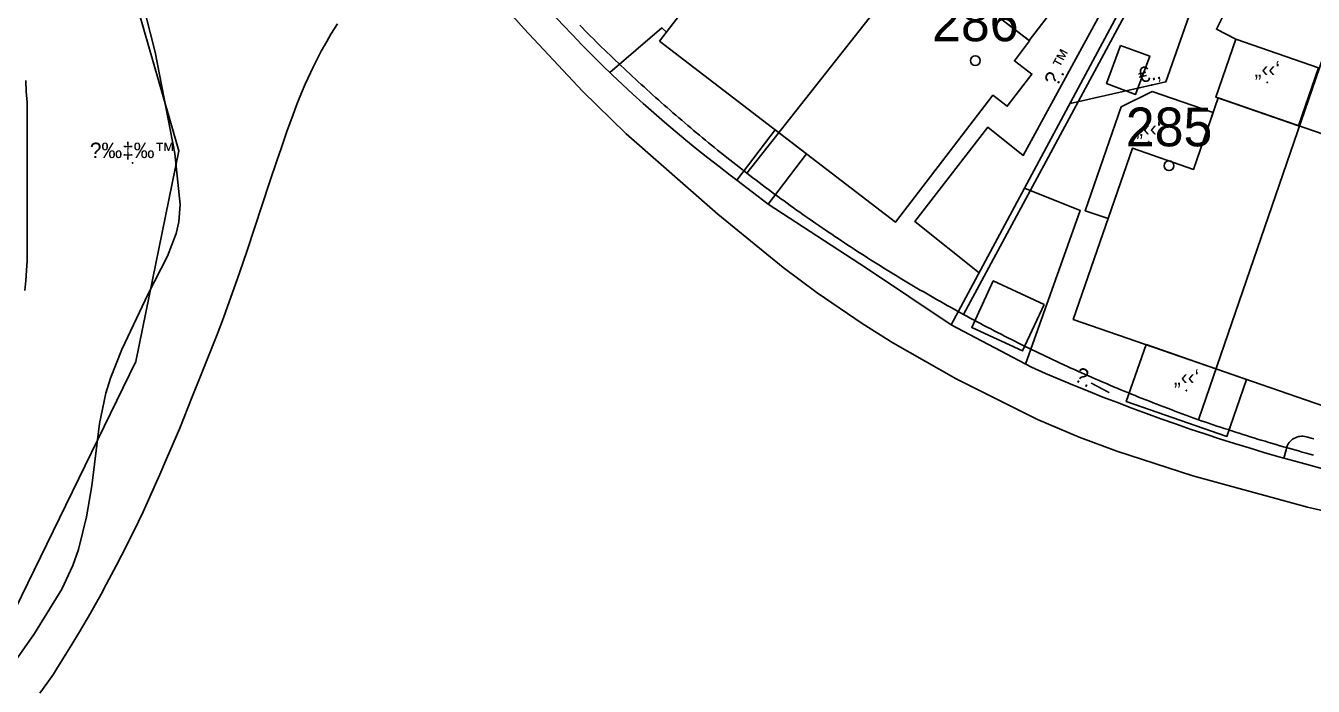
# Model space of a CAD drawing. Header units: metres. Extents: x 218299 to 220222, y 572714 to 574340.
# Drawn here: x 218781.2 to 218847.6, y 573100 to 573134.1 of the extents above; entities that cross this region are included whole.
import ezdxf
from ezdxf.enums import TextEntityAlignment as Align

# ---------------------------------------------------------------- set-up
doc = ezdxf.new("R2010")
doc.units = ezdxf.units.M
doc.header["$MEASUREMENT"] = 0
for name, color, linetype in [('1601', 44, 'LANDBORDER'), ('1602', 44, 'Continuous'), ('1603', 44, 'Continuous'), ('A_POINTS', 2, 'Continuous'), ('M2200', 253, 'Continuous'), ('M2207', 253, 'Continuous'), ('M2220', 253, 'Continuous'), ('M2407', 253, 'Continuous'), ('M2408', 253, 'Continuous'), ('M2602', 253, 'Continuous'), ('M2605', 253, 'Continuous'), ('M2802', 253, 'Continuous'), ('M2805', 253, 'Continuous')]:
    doc.layers.add(name, color=color, linetype=linetype)
doc.styles.add('HEBTXT', font='HEBTXT')
doc.styles.add('MAVAT_HEBTXT', font='HEBTXT')
doc.linetypes.add('LANDBORDER', pattern='A,6.25,[208,elecad.shx,S=0.02,R=0,X=-0.6,Y=0],12.5,[208,elecad.shx,S=0.02,R=180,X=0.6,Y=0],6.25', length=25)

# ---------------------------------------------------------------- blocks, each defined once
blk = doc.blocks.new('1603')
at = {"layer": 'A_POINTS'}
blk.add_circle((0, 0), 0.25, dxfattribs=at)
at = {"color": 0, "style": 'HEBTXT'}
blk.add_attdef('PARCEL_NUM', text='', height=2, dxfattribs=at).set_placement((0, 1), align=Align.CENTER)
at = {"color": 0, "style": 'HEBTXT', "flags": 1}
blk.add_attdef('LOT_NUM', text='', height=2, dxfattribs=at).set_placement((0, -2.5), align=Align.CENTER)
blk = doc.blocks.new('M2407')
blk.add_circle((0, 0), 0.025)
at = {"style": 'MAVAT_HEBTXT'}
blk.add_attdef('NAME', text='', height=0.8, dxfattribs=at).set_placement((0, 1.59), align=Align.MIDDLE)
blk = doc.blocks.new('M2802')
blk.add_circle((0, 0), 0.025)
at = {"style": 'MAVAT_HEBTXT'}
blk.add_attdef('NAME', text='', height=0.8, dxfattribs=at).set_placement((0, 1.59), align=Align.MIDDLE)
blk = doc.blocks.new('M2602')
blk.add_circle((0, 0), 0.025)
at = {"style": 'MAVAT_HEBTXT'}
blk.add_attdef('NAME', text='', height=0.8, dxfattribs=at).set_placement((0, 1.59), align=Align.MIDDLE)
blk = doc.blocks.new('M2605')
blk.add_circle((0, 0), 0.025)
at = {"style": 'MAVAT_HEBTXT'}
blk.add_attdef('NAME', text='', height=0.8, dxfattribs=at).set_placement((0, 1.59), align=Align.MIDDLE)
blk = doc.blocks.new('M2207')
blk.add_circle((0, 0), 0.025)
at = {"style": 'MAVAT_HEBTXT'}
blk.add_attdef('NAME', text='', height=0.8, dxfattribs=at).set_placement((0, 1.59), align=Align.MIDDLE)
blk = doc.blocks.new('111')
at = {"layer": 'M2200'}
for points in [[(218813.935, 573133.311, 567.855), (218826.106, 573123.975, 567.855), (218831.124, 573130.517, 567.855), (218831.864, 573129.949, 565.005), (218833.134, 573131.605, 565.005), (218832.239, 573132.292, 565.005), (218833.021, 573133.312, 564.855), (218831.086, 573134.796, 568.005), (218832.485, 573136.62, 568.155), (218828.505, 573139.672, 568.155), (218828.101, 573139.145, 568.455), (218824.743, 573141.721, 566.505), (218822.415, 573138.686, 568.005), (218819.672, 573140.79, 568.005)], [(218849.582, 573114.001, 568.905), (218835.269, 573118.95, 568.905), (218838.321, 573127.777, 568.905), (218841.468, 573126.689, 568.905), (218842.741, 573130.372, 567.555), (218850.846, 573127.57, 567.555), (218849.52, 573123.736, 569.055), (218852.582, 573122.677, 569.055)]]:
    blk.add_polyline3d(points, close=True, dxfattribs=at)
at = {"layer": 'M2207'}
for points in [[(218824.743, 573141.721, 564.555), (218828.101, 573139.145, 564.555), (218828.505, 573139.672, 564.555), (218832.485, 573136.62, 564.705), (218831.086, 573134.796, 564.705), (218832.992, 573133.335, 564.705), (218835.311, 573136.359, 564.705), (218834.203, 573138.739, 564.705), (218834.154, 573138.863, 564.705), (218834.098, 573138.984, 564.705), (218834.035, 573139.101, 564.705), (218833.965, 573139.214, 564.705), (218833.888, 573139.323, 564.705), (218833.805, 573139.427, 564.705), (218833.715, 573139.526, 564.705), (218833.62, 573139.62, 564.705), (218833.52, 573139.707, 564.705), (218833.414, 573139.789, 564.705), (218833.304, 573139.864, 564.705), (218833.268, 573139.886, 564.705), (218830.46, 573142.04, 564.705), (218830.735, 573142.399, 564.705), (218827.29, 573145.042, 564.63)], [(218837.714, 573133.083, 565.455), (218836.986, 573131.112, 565.455), (218838.485, 573130.558, 565.455), (218839.213, 573132.529, 565.455), (218837.714, 573133.083, 565.455)], [(218846.884, 573128.939, 566.205), (218842.624, 573130.413, 566.205), (218843.659, 573133.405, 566.055), (218847.919, 573131.932, 566.055), (218846.884, 573128.939, 566.205)], [(218841.468, 573126.689, 565.755), (218838.321, 573127.777, 565.755), (218837.067, 573124.15, 565.755), (218835.887, 573124.558, 565.305), (218837.739, 573129.913, 565.305), (218839.334, 573130.71, 565.305), (218842.482, 573129.621, 565.305)], [(218819.904, 573128.733, 565.23), (218817.916, 573126.141, 565.23), (218819.529, 573124.903, 564.63), (218821.517, 573127.495, 564.63), (218819.904, 573128.733, 565.23)], [(218833.767, 573119.727, 565.005), (218832.655, 573117.323, 565.155), (218830.032, 573118.537, 565.155), (218831.145, 573120.94, 565.005), (218833.767, 573119.727, 565.005)], [(218844.212, 573115.858, 565.256), (218839.022, 573117.652, 565.256), (218838.005, 573114.711, 565.106), (218843.195, 573112.917, 565.106), (218844.212, 573115.858, 565.256)]]:
    blk.add_polyline3d(points, close=True, dxfattribs=at)
at = {"layer": 'M2220', "lineweight": -3}
blk.add_lwpolyline([(218774.37, 573186.638), (218776.842, 573168.879), (218780.638, 573157.17), (218789.139, 573127.642), (218786.928, 573116.773), (218773.805, 573089.891)], dxfattribs=at)
at = {"layer": 'M2407'}
for points in [[(218837.58, 573136.421, 562.23), (218832.691, 573127.413, 562.38), (218830.871, 573128.859, 562.38), (218827.103, 573123.994, 562.38), (218830.417, 573121.347, 562.38)], [(218843.126, 573134.852, 563.355), (218842.652, 573133.916, 563.28), (218843.659, 573133.405, 563.28)], [(218814.287, 573133.769, 562), (218814.059, 573133.987, 562), (218811.366, 573131.693, 562.309)], [(218832.763, 573125.726, 563.451), (218835.63, 573124.576, 563.451), (218832.809, 573116.645, 563.505)]]:
    blk.add_polyline3d(points, dxfattribs=at)
at = {"layer": 'M2408'}
blk.add_polyline3d([(218781.203, 573120.448, 558.803), (218781.252, 573120.957, 558.82), (218781.293, 573121.467, 558.837), (218781.326, 573121.977, 558.855), (218781.315, 573130.136, 558.855), (218781.278, 573130.7, 558.855), (218781.249, 573131.266, 558.855)], dxfattribs=at)
at = {"layer": 'M2602'}
for points in [[(218841.235, 573134.568, 563.655), (218840.05, 573131.206, 563.655), (218835.102, 573130.092, 563.655)], [(218847.675, 573112.793, 563.347), (218847.547, 573112.822, 563.35), (218847.42, 573112.858, 563.353), (218847.362, 573112.878, 563.355), (218847.283, 573112.902, 563.355), (218847.203, 573112.919, 563.355), (218847.122, 573112.927, 563.355), (218847.04, 573112.928, 563.355), (218846.958, 573112.92, 563.355), (218846.877, 573112.905, 563.355), (218846.799, 573112.882, 563.355), (218846.723, 573112.851, 563.355), (218846.65, 573112.813, 563.355), (218846.581, 573112.768, 563.355), (218846.517, 573112.717, 563.355), (218846.459, 573112.66, 563.355), (218846.406, 573112.597, 563.355), (218846.359, 573112.529, 563.355), (218846.32, 573112.458, 563.355), (218846.287, 573112.382, 563.355), (218846.262, 573112.304, 563.355), (218846.245, 573112.226, 563.355), (218846.125, 573111.799, 563.355)], [(218824.613, 573121.592, 564.056), (218828.981, 573118.668, 564.056)]]:
    blk.add_polyline3d(points, dxfattribs=at)
at = {"layer": 'M2605'}
for points in [[(218822.678, 573148.89, 561.705), (218807.965, 573135.223, 562.305), (218808.453, 573134.684, 562.302), (218808.946, 573134.151, 562.3), (218809.445, 573133.623, 562.299), (218809.95, 573133.1, 562.3), (218810.46, 573132.583, 562.302), (218810.976, 573132.071, 562.305), (218811.498, 573131.566, 562.31), (218812.025, 573131.066, 562.316), (218812.557, 573130.571, 562.323), (218813.095, 573130.083, 562.331), (218813.638, 573129.6, 562.341), (218814.186, 573129.123, 562.352), (218814.739, 573128.653, 562.364), (218815.298, 573128.188, 562.377), (218815.861, 573127.73, 562.392), (218816.43, 573127.277, 562.408), (218817.003, 573126.831, 562.425), (218817.581, 573126.391, 562.444), (218817.916, 573126.141, 562.455)], [(218838.298, 573136.057, 563.355), (218828.981, 573118.668, 563.505), (218833.113, 573116.484, 563.505), (218833.845, 573116.165, 563.535), (218834.58, 573115.852, 563.561), (218835.317, 573115.544, 563.581), (218836.056, 573115.242, 563.597), (218836.799, 573114.947, 563.608), (218837.543, 573114.657, 563.615), (218838.29, 573114.373, 563.616), (218839.039, 573114.095, 563.613), (218839.79, 573113.824, 563.605), (218840.544, 573113.558, 563.592), (218841.299, 573113.298, 563.575), (218842.057, 573113.045, 563.552), (218842.816, 573112.798, 563.525), (218843.577, 573112.557, 563.493), (218844.34, 573112.322, 563.457), (218845.104, 573112.093, 563.415), (218845.87, 573111.87, 563.369), (218846.638, 573111.654, 563.318), (218847.406, 573111.444, 563.263), (218848.143, 573111.249, 563.205)], [(218819.529, 573124.903, 562.455), (218824.613, 573121.592, 562.455)]]:
    blk.add_polyline3d(points, dxfattribs=at)
at = {"layer": 'M2802'}
for points in [[(218781.203, 573120.448, 558.803), (218781.252, 573120.957, 558.82), (218781.293, 573121.467, 558.837), (218781.326, 573121.977, 558.855), (218781.315, 573130.136, 558.855), (218781.278, 573130.7, 558.855), (218781.249, 573131.266, 558.855)], [(218787.186, 573135.654, 559.605), (218787.915, 573132.737, 559.605), (218788.932, 573127.5, 559.368), (218789.205, 573124.881, 559.305), (218789.146, 573123.978, 559.305), (218789.004, 573123.379, 559.305), (218788.554, 573122.207, 559.305), (218787.57, 573120.268, 559.305), (218786.207, 573117.4, 559.118), (218785.616, 573115.924, 559.005), (218785.377, 573115.154, 558.965), (218785.051, 573113.578, 558.891), (218784.652, 573110.365, 558.76), (218784.374, 573108.773, 558.705), (218783.967, 573107.085, 558.714), (218783.681, 573106.261, 558.705), (218783.104, 573105.039, 558.616), (218781.696, 573102.753, 558.405), (218777.177, 573096.309, 558.105)]]:
    blk.add_polyline3d(points, dxfattribs=at)
at = {"layer": 'M2805'}
for points in [[(218781.977, 573099.678, 558.383), (218782.334, 573100.163, 558.424), (218782.676, 573100.659, 558.462), (218782.84, 573100.913, 558.48), (218783.369, 573101.762, 558.536), (218783.63, 573102.189, 558.564), (218784.015, 573102.833, 558.607), (218784.58, 573103.804, 558.67), (218785.13, 573104.783, 558.733), (218785.4, 573105.276, 558.764), (218785.927, 573106.267, 558.825), (218786.185, 573106.765, 558.855), (218786.566, 573107.517, 558.899), (218787.059, 573108.526, 558.956), (218787.3, 573109.033, 558.983), (218787.655, 573109.798, 559.023), (218788.171, 573110.955, 559.08), (218788.515, 573111.751, 559.116), (218789.187, 573113.349, 559.183), (218789.84, 573114.952, 559.248), (218790.269, 573116.023, 559.29), (218791.113, 573118.17, 559.38), (218791.442, 573119.032, 559.418), (218791.655, 573119.609, 559.445), (218792.068, 573120.767, 559.499), (218792.269, 573121.348, 559.527), (218792.664, 573122.512, 559.584), (218793.823, 573126.017, 559.766), (218794.215, 573127.185, 559.828), (218794.415, 573127.768, 559.86), (218794.722, 573128.642, 559.908), (218795.037, 573129.513, 559.956), (218795.199, 573129.948, 559.98), (218795.287, 573130.18, 559.994), (218795.47, 573130.638, 560.027), (218795.66, 573131.089, 560.067), (218795.792, 573131.385, 560.097), (218796.066, 573131.969, 560.164), (218796.357, 573132.542, 560.237), (218796.492, 573132.793, 560.271), (218796.771, 573133.289, 560.342), (218796.99, 573133.656, 560.396), (218797.334, 573134.2, 560.477)], [(218805.494, 573135.596, 560.88), (218806.946, 573133.939, 560.94), (218809.958, 573130.722, 561.18), (218812.212, 573128.53, 561.278), (218816.937, 573124.374, 561.48), (218820.309, 573121.622, 561.675), (218822.055, 573120.317, 561.78), (218824.382, 573118.734, 561.938), (218825.973, 573117.745, 562.052), (218829.236, 573115.886, 562.23), (218833.417, 573113.791, 562.332), (218835.572, 573112.879, 562.38), (218837.51, 573112.153, 562.428), (218841.44, 573110.886, 562.53), (218847.348, 573109.271, 562.743), (218850.333, 573108.587, 562.83)]]:
    blk.add_polyline3d(points, dxfattribs=at)
at = {"layer": 'M2207'}
ref = blk.add_blockref('M2207', (218845.271, 573131.172), dxfattribs=dict(at, xscale=0.5, yscale=0.5, zscale=0.5))
ref.add_attrib('NAME', '„‹‹‘', dxfattribs={"layer": '0', "height": 0.8, "style": 'MAVAT_HEBTXT'}).set_placement((218845.271, 573131.797), align=Align.MIDDLE)
ref = blk.add_blockref('M2207', (218839.16, 573128.11), dxfattribs=dict(at, xscale=0.5, yscale=0.5, zscale=0.5))
ref.add_attrib('NAME', '„‹‹‘', dxfattribs={"layer": '0', "height": 0.8, "style": 'MAVAT_HEBTXT'}).set_placement((218839.16, 573128.735), align=Align.MIDDLE)
ref = blk.add_blockref('M2207', (218841.109, 573115.284), dxfattribs=dict(at, xscale=0.5, yscale=0.5, zscale=0.5))
ref.add_attrib('NAME', '„‹‹‘', dxfattribs={"layer": '0', "height": 0.8, "style": 'MAVAT_HEBTXT'}).set_placement((218841.109, 573115.909), align=Align.MIDDLE)
at = {"layer": 'M2407'}
ref = blk.add_blockref('M2407', (218835.02, 573131.704), dxfattribs=dict(at, xscale=0.5, yscale=0.5, zscale=0.5))
ref.add_attrib('NAME', '\x8e.™', dxfattribs={"layer": '0', "height": 0.8, "rotation": 61.51124, "style": 'MAVAT_HEBTXT'}).set_placement((218834.537, 573131.967), align=Align.MIDDLE)
at = {"layer": 'M2602'}
ref = blk.add_blockref('M2602', (218839.315, 573131.04), dxfattribs=dict(at, xscale=0.5, yscale=0.5, zscale=0.5))
ref.add_attrib('NAME', '€.‚', dxfattribs={"layer": '0', "height": 0.8, "rotation": 12.68406, "style": 'MAVAT_HEBTXT'}).set_placement((218839.194, 573131.577), align=Align.MIDDLE)
at = {"layer": 'M2605'}
ref = blk.add_blockref('M2605', (218836.056, 573115.242), dxfattribs=dict(at, xscale=0.5, yscale=0.5, zscale=0.5))
ref.add_attrib('NAME', '\x9a.—', dxfattribs={"layer": '0', "height": 0.8, "rotation": 332.14276, "style": 'MAVAT_HEBTXT'}).set_placement((218836.313, 573115.729), align=Align.MIDDLE)
at = {"layer": 'M2802'}
ref = blk.add_blockref('M2802', (218786.757, 573127.026, 559.23), dxfattribs=dict(at, xscale=0.5, yscale=0.5, zscale=0.5))
ref.add_attrib('NAME', '\x8d‰‡‰™', dxfattribs={"layer": '0', "height": 0.8, "style": 'MAVAT_HEBTXT'}).set_placement((218786.757, 573127.651, 559.23), align=Align.MIDDLE)

msp = doc.modelspace()

# ---------------------------------------------------------------- linework, layer by layer
at = {"layer": '1601'}
msp.add_lwpolyline([(218847.6588, 573111.9541), (218847.4657, 573112.0061), (218847.2727, 573112.0586), (218847.0798, 573112.1115), (218846.8871, 573112.1648), (218846.6945, 573112.2186), (218846.502, 573112.2729), (218846.3096, 573112.3276), (218846.1174, 573112.3828), (218845.9253, 573112.4384), (218845.7333, 573112.4945), (218845.5414, 573112.5511), (218845.3497, 573112.608), (218845.1581, 573112.6655), (218844.9667, 573112.7234), (218844.7754, 573112.7817), (218844.5842, 573112.8405), (218844.3932, 573112.8997), (218844.2023, 573112.9594), (218844.0116, 573113.0195), (218843.821, 573113.0801), (218843.6305, 573113.1411), (218843.4402, 573113.2026), (218843.25, 573113.2645), (218843.06, 573113.3269), (218842.8701, 573113.3897), (218842.6804, 573113.453), (218842.4908, 573113.5167), (218842.3014, 573113.5809), (218842.1121, 573113.6455), (218841.923, 573113.7105), (218841.734, 573113.776), (218841.4443, 573113.88), (218841.2563, 573113.9482), (218841.0684, 573114.0168), (218840.8807, 573114.0858), (218840.6932, 573114.1553), (218840.5058, 573114.2252), (218840.3186, 573114.2956), (218840.1316, 573114.3664), (218839.9447, 573114.4377), (218839.758, 573114.5093), (218839.5714, 573114.5815), (218839.3851, 573114.654), (218839.1989, 573114.727), (218839.0128, 573114.8005), (218838.827, 573114.8744), (218838.6413, 573114.9487), (218838.4558, 573115.0234), (218838.2705, 573115.0986), (218838.0853, 573115.1742), (218837.9003, 573115.2503), (218837.7155, 573115.3268), (218837.5309, 573115.4037), (218837.3465, 573115.4811), (218837.1622, 573115.5589), (218836.9782, 573115.6371), (218836.7943, 573115.7158), (218836.6106, 573115.7949), (218836.4271, 573115.8744), (218836.2438, 573115.9544), (218836.0606, 573116.0347), (218835.8777, 573116.1156), (218835.695, 573116.1968), (218835.5124, 573116.2785), (218835.33, 573116.3606), (218835.1478, 573116.4432), (218834.9659, 573116.5261), (218834.7841, 573116.6095), (218834.6025, 573116.6933), (218834.4211, 573116.7776), (218834.2399, 573116.8623), (218834.0589, 573116.9474), (218833.8781, 573117.0329), (218833.6976, 573117.1189), (218833.5172, 573117.2052), (218833.337, 573117.292), (218833.157, 573117.3793), (218832.9772, 573117.4669), (218832.7977, 573117.555), (218832.6183, 573117.6435), (218832.4392, 573117.7324), (218832.2602, 573117.8217), (218832.0815, 573117.9115), (218831.903, 573118.0017), (218831.7247, 573118.0923), (218831.5466, 573118.1833), (218831.3687, 573118.2747), (218831.1911, 573118.3666), (218831.0136, 573118.4588), (218830.8364, 573118.5515), (218830.6594, 573118.6446), (218830.4826, 573118.7382), (218830.306, 573118.8321), (218830.1297, 573118.9265), (218829.9536, 573119.0212), (218829.7777, 573119.1164), (218829.602, 573119.212), (218829.2954, 573119.3801), (218829.1204, 573119.4769), (218828.9456, 573119.574), (218828.771, 573119.6716), (218828.5966, 573119.7695), (218828.4225, 573119.8679), (218828.2486, 573119.9667), (218828.0749, 573120.0659), (218827.9015, 573120.1655), (218827.7283, 573120.2655), (218827.5553, 573120.3659), (218827.3826, 573120.4667), (218827.2101, 573120.568), (218827.0378, 573120.6696), (218826.8658, 573120.7717), (218826.6941, 573120.8741), (218826.5225, 573120.977), (218826.3513, 573121.0802), (218826.1802, 573121.1839), (218826.0094, 573121.2879), (218825.8389, 573121.3924), (218825.6686, 573121.4973), (218825.4985, 573121.6025), (218825.3287, 573121.7082), (218825.1591, 573121.8142), (218824.9898, 573121.9207), (218824.8208, 573122.0276), (218824.652, 573122.1348), (218824.4834, 573122.2425), (218824.3151, 573122.3505), (218824.147, 573122.459), (218823.9793, 573122.5678), (218823.8117, 573122.677), (218823.6444, 573122.7867), (218823.4774, 573122.8967), (218823.3107, 573123.0071), (218823.1442, 573123.1179), (218822.9779, 573123.2291), (218822.812, 573123.3407), (218822.6462, 573123.4527), (218822.4808, 573123.565), (218822.3156, 573123.6778), (218822.1507, 573123.7909), (218821.986, 573123.9045), (218821.8217, 573124.0184), (218821.6575, 573124.1327), (218821.4937, 573124.2474), (218821.3301, 573124.3625), (218821.1668, 573124.4779), (218821.0038, 573124.5938), (218820.841, 573124.71), (218820.6785, 573124.8266), (218820.5163, 573124.9436), (218820.3544, 573125.061), (218820.1927, 573125.1787), (218820.0313, 573125.2969), (218819.8702, 573125.4154), (218819.7094, 573125.5343), (218819.5489, 573125.6536), (218819.3886, 573125.7732), (218819.2286, 573125.8932), (218819.0689, 573126.0136), (218818.9095, 573126.1344), (218818.7504, 573126.2556), (218818.5916, 573126.3771), (218818.433, 573126.499), (218818.1829, 573126.6925), (218818.0251, 573126.8153), (218817.8676, 573126.9386), (218817.7104, 573127.0622), (218817.5534, 573127.1862), (218817.3968, 573127.3105), (218817.2404, 573127.4352), (218817.0844, 573127.5603), (218816.9286, 573127.6857), (218816.7731, 573127.8116), (218816.618, 573127.9377), (218816.4631, 573128.0643), (218816.3085, 573128.1912), (218816.1542, 573128.3185), (218816.0002, 573128.4461), (218815.8466, 573128.5741), (218815.6932, 573128.7024), (218815.5401, 573128.8312), (218815.3873, 573128.9602), (218815.2349, 573129.0897), (218815.0827, 573129.2195), (218814.9309, 573129.3496), (218814.7793, 573129.4801), (218814.6281, 573129.611), (218814.4771, 573129.7422), (218814.3265, 573129.8738), (218814.1762, 573130.0057), (218814.0262, 573130.138), (218813.8765, 573130.2706), (218813.7271, 573130.4036), (218813.578, 573130.537), (218813.4293, 573130.6707), (218813.2809, 573130.8047), (218813.1327, 573130.9391), (218812.9849, 573131.0738), (218812.8374, 573131.2089), (218812.6903, 573131.3443), (218812.5434, 573131.4801), (218812.3969, 573131.6162), (218812.2507, 573131.7527), (218812.1048, 573131.8895), (218811.9592, 573132.0266), (218811.814, 573132.1641), (218811.6691, 573132.302), (218811.5245, 573132.4402), (218811.3802, 573132.5787), (218811.2363, 573132.7175), (218811.0926, 573132.8567), (218810.9494, 573132.9962), (218810.8064, 573133.1361), (218810.6638, 573133.2763), (218810.5215, 573133.4169), (218810.3795, 573133.5577), (218810.2379, 573133.6989), (218810.0966, 573133.8405), (218809.9556, 573133.9823), (218809.815, 573134.1245)], dxfattribs=at)
at = {"layer": '1602'}
for points in [[(218833.624, 573145.767), (218818.433, 573126.499), (218818.1829, 573126.6925), (218818.0251, 573126.8153), (218817.8676, 573126.9386), (218817.7104, 573127.0622), (218817.5534, 573127.1862), (218817.3968, 573127.3105), (218817.2404, 573127.4352), (218817.0844, 573127.5603), (218816.9286, 573127.6857), (218816.7731, 573127.8116), (218816.618, 573127.9377), (218816.4631, 573128.0643), (218816.3085, 573128.1912), (218816.1542, 573128.3185), (218816.0002, 573128.4461), (218815.8466, 573128.5741), (218815.6932, 573128.7024), (218815.5401, 573128.8312), (218815.3873, 573128.9602), (218815.2349, 573129.0897), (218815.0827, 573129.2195), (218814.9309, 573129.3496), (218814.7793, 573129.4801), (218814.6281, 573129.611), (218814.4771, 573129.7422), (218814.3265, 573129.8738), (218814.1762, 573130.0057), (218814.0262, 573130.138), (218813.8765, 573130.2706), (218813.7271, 573130.4036), (218813.578, 573130.537), (218813.4293, 573130.6707), (218813.2809, 573130.8047), (218813.1327, 573130.9391), (218812.9849, 573131.0738), (218812.8374, 573131.2089), (218812.6903, 573131.3443), (218812.5434, 573131.4801), (218812.3969, 573131.6162), (218812.2507, 573131.7527), (218812.1048, 573131.8895), (218811.9592, 573132.0266), (218811.814, 573132.1641), (218811.6691, 573132.302), (218811.5245, 573132.4402), (218811.3802, 573132.5787), (218811.2363, 573132.7175), (218811.0926, 573132.8567), (218810.9494, 573132.9962), (218810.8064, 573133.1361), (218810.6638, 573133.2763), (218810.5215, 573133.4169), (218810.3795, 573133.5577), (218810.2379, 573133.6989), (218810.0966, 573133.8405), (218809.9556, 573133.9823), (218809.815, 573134.1245)], [(218841.235, 573140.78), (218829.602, 573119.212), (218829.2954, 573119.3801), (218829.1204, 573119.4769), (218828.9456, 573119.574), (218828.771, 573119.6716), (218828.5966, 573119.7695), (218828.4225, 573119.8679), (218828.2486, 573119.9667), (218828.0749, 573120.0659), (218827.9015, 573120.1655), (218827.7283, 573120.2655), (218827.5553, 573120.3659), (218827.3826, 573120.4667), (218827.2101, 573120.568), (218827.0378, 573120.6696), (218826.8658, 573120.7717), (218826.6941, 573120.8741), (218826.5225, 573120.977), (218826.3513, 573121.0802), (218826.1802, 573121.1839), (218826.0094, 573121.2879), (218825.8389, 573121.3924), (218825.6686, 573121.4973), (218825.4985, 573121.6025), (218825.3287, 573121.7082), (218825.1591, 573121.8142), (218824.9898, 573121.9207), (218824.8208, 573122.0276), (218824.652, 573122.1348), (218824.4834, 573122.2425), (218824.3151, 573122.3505), (218824.147, 573122.459), (218823.9793, 573122.5678), (218823.8117, 573122.677), (218823.6444, 573122.7867), (218823.4774, 573122.8967), (218823.3107, 573123.0071), (218823.1442, 573123.1179), (218822.9779, 573123.2291), (218822.812, 573123.3407), (218822.6462, 573123.4527), (218822.4808, 573123.565), (218822.3156, 573123.6778), (218822.1507, 573123.7909), (218821.986, 573123.9045), (218821.8217, 573124.0184), (218821.6575, 573124.1327), (218821.4937, 573124.2474), (218821.3301, 573124.3625), (218821.1668, 573124.4779), (218821.0038, 573124.5938), (218820.841, 573124.71), (218820.6785, 573124.8266), (218820.5163, 573124.9436), (218820.3544, 573125.061), (218820.1927, 573125.1787), (218820.0313, 573125.2969), (218819.8702, 573125.4154), (218819.7094, 573125.5343), (218819.5489, 573125.6536), (218819.3886, 573125.7732), (218819.2286, 573125.8932), (218819.0689, 573126.0136), (218818.9095, 573126.1344), (218818.7504, 573126.2556), (218818.5916, 573126.3771), (218818.433, 573126.499), (218833.624, 573145.767)], [(218849.682, 573136.939), (218841.734, 573113.776), (218841.4443, 573113.88), (218841.2563, 573113.9482), (218841.0684, 573114.0168), (218840.8807, 573114.0858), (218840.6932, 573114.1553), (218840.5058, 573114.2252), (218840.3186, 573114.2956), (218840.1316, 573114.3664), (218839.9447, 573114.4377), (218839.758, 573114.5093), (218839.5714, 573114.5815), (218839.3851, 573114.654), (218839.1989, 573114.727), (218839.0128, 573114.8005), (218838.827, 573114.8744), (218838.6413, 573114.9487), (218838.4558, 573115.0234), (218838.2705, 573115.0986), (218838.0853, 573115.1742), (218837.9003, 573115.2503), (218837.7155, 573115.3268), (218837.5309, 573115.4037), (218837.3465, 573115.4811), (218837.1622, 573115.5589), (218836.9782, 573115.6371), (218836.7943, 573115.7158), (218836.6106, 573115.7949), (218836.4271, 573115.8744), (218836.2438, 573115.9544), (218836.0606, 573116.0347), (218835.8777, 573116.1156), (218835.695, 573116.1968), (218835.5124, 573116.2785), (218835.33, 573116.3606), (218835.1478, 573116.4432), (218834.9659, 573116.5261), (218834.7841, 573116.6095), (218834.6025, 573116.6933), (218834.4211, 573116.7776), (218834.2399, 573116.8623), (218834.0589, 573116.9474), (218833.8781, 573117.0329), (218833.6976, 573117.1189), (218833.5172, 573117.2052), (218833.337, 573117.292), (218833.157, 573117.3793), (218832.9772, 573117.4669), (218832.7977, 573117.555), (218832.6183, 573117.6435), (218832.4392, 573117.7324), (218832.2602, 573117.8217), (218832.0815, 573117.9115), (218831.903, 573118.0017), (218831.7247, 573118.0923), (218831.5466, 573118.1833), (218831.3687, 573118.2747), (218831.1911, 573118.3666), (218831.0136, 573118.4588), (218830.8364, 573118.5515), (218830.6594, 573118.6446), (218830.4826, 573118.7382), (218830.306, 573118.8321), (218830.1297, 573118.9265), (218829.9536, 573119.0212), (218829.7777, 573119.1164), (218829.602, 573119.212), (218841.235, 573140.78)], [(218847.6588, 573111.9541), (218847.4657, 573112.0061), (218847.2727, 573112.0586), (218847.0798, 573112.1115), (218846.8871, 573112.1648), (218846.6945, 573112.2186), (218846.502, 573112.2729), (218846.3096, 573112.3276), (218846.1174, 573112.3828), (218845.9253, 573112.4384), (218845.7333, 573112.4945), (218845.5414, 573112.5511), (218845.3497, 573112.608), (218845.1581, 573112.6655), (218844.9667, 573112.7234), (218844.7754, 573112.7817), (218844.5842, 573112.8405), (218844.3932, 573112.8997), (218844.2023, 573112.9594), (218844.0116, 573113.0195), (218843.821, 573113.0801), (218843.6305, 573113.1411), (218843.4402, 573113.2026), (218843.25, 573113.2645), (218843.06, 573113.3269), (218842.8701, 573113.3897), (218842.6804, 573113.453), (218842.4908, 573113.5167), (218842.3014, 573113.5809), (218842.1121, 573113.6455), (218841.923, 573113.7105), (218841.734, 573113.776), (218849.682, 573136.939)]]:
    msp.add_lwpolyline(points, dxfattribs=at)

# ---------------------------------------------------------------- block references
msp.add_blockref('111', (0, 0))
at = {"layer": '1603'}
for p, values in [((218830.2201, 573132.2996), {'PARCEL_NUM': '286'}), ((218840.2114, 573126.8788), {'PARCEL_NUM': '285'})]:
    msp.add_blockref('1603', p, dxfattribs=at).add_auto_attribs(values)

doc.saveas('drawing.dxf')
